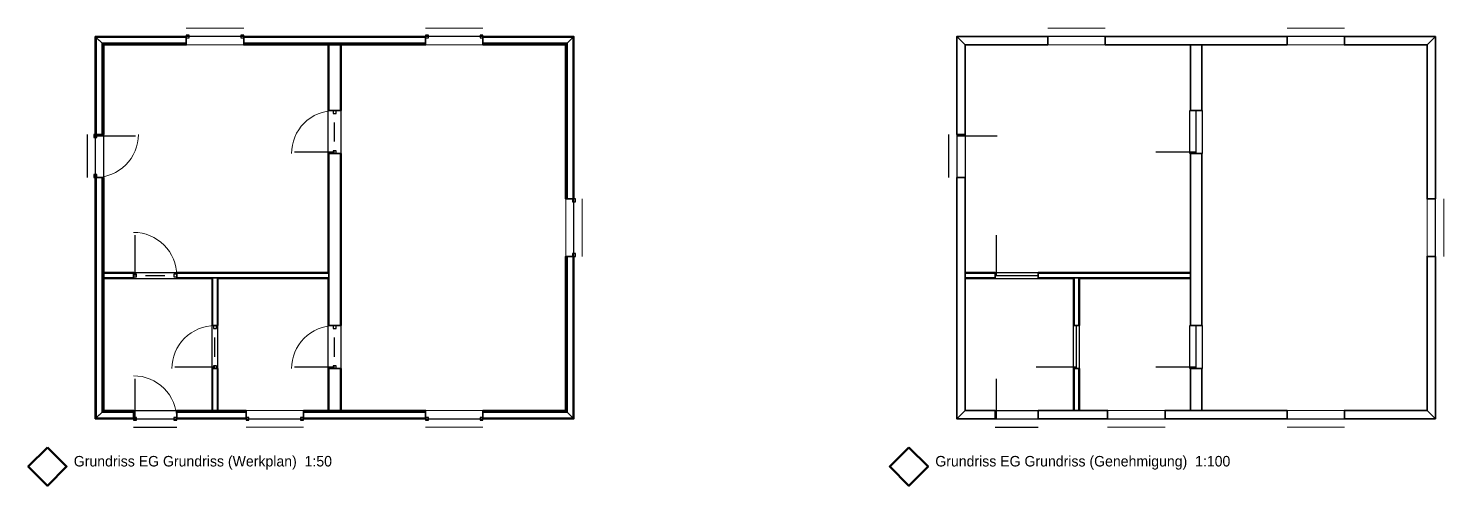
# Model space of a CAD drawing. Extents: x -3 to 49, y -3.2 to 41.2.
# Drawn here: x 17.6 to 47.17, y 31.6 to 41.17 of the extents above; entities that cross this region are included whole.
import ezdxf

# ---------------------------------------------------------------- set-up
doc = ezdxf.new("R2010")
doc.units = 0
doc.header["$MEASUREMENT"] = 0
doc.linetypes.add('DASHED', pattern=[19.05, 12.7, 6.35])
for name, color, linetype in [('AEC_OPENING', 7, 'Continuous'), ('AEC_OVERHEAD', 8, 'DASHED'), ('AEC_SLAB_CONTOUR', 7, 'Continuous'), ('AEC_WALL_CUT', 7, 'Continuous'), ('AEC_WALL_HATCH', 7, 'Continuous')]:
    doc.layers.add(name, color=color, linetype=linetype)

msp = doc.modelspace()

# ---------------------------------------------------------------- hatches: boundary and pattern name
at = {"layer": 'AEC_WALL_HATCH', "lineweight": 18}
h = msp.add_hatch(dxfattribs=at)
h.set_pattern_fill('ANSI31', color=256, angle=180, style=0)
h.set_pattern_definition([])
h.paths.add_polyline_path([(20.9, 41), (19, 41), (19.015, 40.985), (20.9, 40.985)])
h = msp.add_hatch(dxfattribs=at)
h.set_pattern_fill('ANSI31', color=256, angle=180, style=0)
h.set_pattern_definition([])
h.paths.add_polyline_path([(20.9, 41), (19, 41), (19.14, 40.86), (20.9, 40.86)])
at = {"layer": 'AEC_WALL_HATCH', "lineweight": 18, "true_color": 0xff0000}
h = msp.add_hatch(dxfattribs=at)
h.set_pattern_fill('ANSI31', color=1, scale=0.02, style=0)
h.set_pattern_definition([])
h.paths.add_polyline_path([(20.9, 41), (19, 41), (19.175, 40.825), (20.9, 40.825)])
at = {"layer": 'AEC_WALL_HATCH', "lineweight": 18, "true_color": 0x808080}
h = msp.add_hatch(dxfattribs=at)
h.set_pattern_fill('AR-SAND', color=8, scale=0.0005, style=0)
h.set_pattern_definition([])
h.paths.add_polyline_path([(20.9, 41), (19, 41), (19.015, 40.985), (20.9, 40.985)])
at = {"layer": 'AEC_WALL_HATCH', "lineweight": 18}
h = msp.add_hatch(dxfattribs=at)
h.set_pattern_fill('ANSI31', color=256, angle=-90, style=0)
h.set_pattern_definition([])
h.paths.add_polyline_path([(19, 41), (19, 38.95), (19.015, 38.95), (19.015, 40.985)])
h = msp.add_hatch(dxfattribs=at)
h.set_pattern_fill('ANSI31', color=256, angle=-90, style=0)
h.set_pattern_definition([])
h.paths.add_polyline_path([(19, 41), (19, 38.95), (19.14, 38.95), (19.14, 40.86)])
at = {"layer": 'AEC_WALL_HATCH', "lineweight": 18, "true_color": 0xff0000}
h = msp.add_hatch(dxfattribs=at)
h.set_pattern_fill('ANSI31', color=1, scale=0.02, style=0)
h.set_pattern_definition([])
h.paths.add_polyline_path([(19, 41), (19, 38.95), (19.175, 38.95), (19.175, 40.825)])
at = {"layer": 'AEC_WALL_HATCH', "lineweight": 18, "true_color": 0x808080}
h = msp.add_hatch(dxfattribs=at)
h.set_pattern_fill('AR-SAND', color=8, scale=0.0005, style=0)
h.set_pattern_definition([])
h.paths.add_polyline_path([(19, 41), (19, 38.95), (19.015, 38.95), (19.015, 40.985)])
at = {"layer": 'AEC_WALL_HATCH', "lineweight": 18}
h = msp.add_hatch(dxfattribs=at)
h.set_pattern_fill('ANSI31', color=256, angle=180, style=0)
h.set_pattern_definition([])
h.paths.add_polyline_path([(25.9, 41), (22.1, 41), (22.1, 40.985), (25.9, 40.985)])
h = msp.add_hatch(dxfattribs=at)
h.set_pattern_fill('ANSI31', color=256, angle=180, style=0)
h.set_pattern_definition([])
h.paths.add_polyline_path([(25.9, 41), (22.1, 41), (22.1, 40.86), (25.9, 40.86)])
at = {"layer": 'AEC_WALL_HATCH', "lineweight": 18, "true_color": 0xff0000}
h = msp.add_hatch(dxfattribs=at)
h.set_pattern_fill('ANSI31', color=1, scale=0.02, style=0)
h.set_pattern_definition([])
h.paths.add_polyline_path([(25.9, 41), (22.1, 41), (22.1, 40.825), (25.9, 40.825)])
at = {"layer": 'AEC_WALL_HATCH', "lineweight": 18, "true_color": 0x808080}
h = msp.add_hatch(dxfattribs=at)
h.set_pattern_fill('AR-SAND', color=8, scale=0.0005, style=0)
h.set_pattern_definition([])
h.paths.add_polyline_path([(25.9, 41), (22.1, 41), (22.1, 40.985), (25.9, 40.985)])
h = msp.add_hatch(dxfattribs=at)
h.set_pattern_fill('DOTS', color=8, scale=0.002, style=0)
h.set_pattern_definition([])
h.paths.add_polyline_path([(23.88, 39.45), (23.88, 40.825), (23.865, 40.825), (23.865, 39.45)])
at = {"layer": 'AEC_WALL_HATCH', "lineweight": 18, "true_color": 0xff0000}
h = msp.add_hatch(dxfattribs=at)
h.set_pattern_fill('ANSI31', color=1, scale=0.02, style=0)
h.set_pattern_definition([])
h.paths.add_polyline_path([(24.12, 39.45), (24.12, 40.825), (23.88, 40.825), (23.88, 39.45)])
at = {"layer": 'AEC_WALL_HATCH', "lineweight": 18, "true_color": 0x808080}
h = msp.add_hatch(dxfattribs=at)
h.set_pattern_fill('DOTS', color=8, scale=0.002, style=0)
h.set_pattern_definition([])
h.paths.add_polyline_path([(24.135, 39.45), (24.135, 40.825), (24.12, 40.825), (24.12, 39.45)])
at = {"layer": 'AEC_WALL_HATCH', "lineweight": 18}
h = msp.add_hatch(dxfattribs=at)
h.set_pattern_fill('ANSI31', color=256, angle=180, style=0)
h.set_pattern_definition([])
h.paths.add_polyline_path([(29, 41), (27.1, 41), (27.1, 40.985), (28.985, 40.985)])
h = msp.add_hatch(dxfattribs=at)
h.set_pattern_fill('ANSI31', color=256, angle=180, style=0)
h.set_pattern_definition([])
h.paths.add_polyline_path([(29, 41), (27.1, 41), (27.1, 40.86), (28.86, 40.86)])
at = {"layer": 'AEC_WALL_HATCH', "lineweight": 18, "true_color": 0xff0000}
h = msp.add_hatch(dxfattribs=at)
h.set_pattern_fill('ANSI31', color=1, scale=0.02, style=0)
h.set_pattern_definition([])
h.paths.add_polyline_path([(29, 41), (27.1, 41), (27.1, 40.825), (28.825, 40.825)])
at = {"layer": 'AEC_WALL_HATCH', "lineweight": 18, "true_color": 0x808080}
h = msp.add_hatch(dxfattribs=at)
h.set_pattern_fill('AR-SAND', color=8, scale=0.0005, style=0)
h.set_pattern_definition([])
h.paths.add_polyline_path([(29, 41), (27.1, 41), (27.1, 40.985), (28.985, 40.985)])
at = {"layer": 'AEC_WALL_HATCH', "lineweight": 18, "true_color": 0xff0000}
h = msp.add_hatch(dxfattribs=at)
h.set_pattern_fill('ANSI31', color=1, scale=0.02, style=0)
h.set_pattern_definition([])
h.paths.add_polyline_path([(29, 37.6), (29, 41), (28.825, 40.825), (28.825, 37.6)])
at = {"layer": 'AEC_WALL_HATCH', "lineweight": 18}
h = msp.add_hatch(dxfattribs=at)
h.set_pattern_fill('ANSI31', color=256, angle=90, style=0)
h.set_pattern_definition([])
h.paths.add_polyline_path([(29, 37.6), (29, 41), (28.86, 40.86), (28.86, 37.6)])
h = msp.add_hatch(dxfattribs=at)
h.set_pattern_fill('ANSI31', color=256, angle=90, style=0)
h.set_pattern_definition([])
h.paths.add_polyline_path([(29, 37.6), (29, 41), (28.985, 40.985), (28.985, 37.6)])
at = {"layer": 'AEC_WALL_HATCH', "lineweight": 18, "true_color": 0x808080}
h = msp.add_hatch(dxfattribs=at)
h.set_pattern_fill('AR-SAND', color=8, scale=0.0005, style=0)
h.set_pattern_definition([])
h.paths.add_polyline_path([(29, 37.6), (29, 41), (28.985, 40.985), (28.985, 37.6)])
at = {"layer": 'AEC_WALL_HATCH', "lineweight": 18, "true_color": 0xff0000}
h = msp.add_hatch(dxfattribs=at)
h.set_pattern_fill('ANSI31', color=1, scale=0.02, style=0)
h.set_pattern_definition([])
h.paths.add_polyline_path([(38.9, 41), (37, 41), (37.175, 40.825), (38.9, 40.825)])
h = msp.add_hatch(dxfattribs=at)
h.set_pattern_fill('ANSI31', color=1, scale=0.02, style=0)
h.set_pattern_definition([])
h.paths.add_polyline_path([(37, 41), (37, 38.95), (37.175, 38.95), (37.175, 40.825)])
h = msp.add_hatch(dxfattribs=at)
h.set_pattern_fill('ANSI31', color=1, scale=0.02, style=0)
h.set_pattern_definition([])
h.paths.add_polyline_path([(43.9, 41), (40.1, 41), (40.1, 40.825), (43.9, 40.825)])
h = msp.add_hatch(dxfattribs=at)
h.set_pattern_fill('ANSI31', color=1, scale=0.02, style=0)
h.set_pattern_definition([])
h.paths.add_polyline_path([(42.12, 39.45), (42.12, 40.825), (41.88, 40.825), (41.88, 39.45)])
h = msp.add_hatch(dxfattribs=at)
h.set_pattern_fill('ANSI31', color=1, scale=0.02, style=0)
h.set_pattern_definition([])
h.paths.add_polyline_path([(47, 41), (45.1, 41), (45.1, 40.825), (46.825, 40.825)])
h = msp.add_hatch(dxfattribs=at)
h.set_pattern_fill('ANSI31', color=1, scale=0.02, style=0)
h.set_pattern_definition([])
h.paths.add_polyline_path([(47, 37.6), (47, 41), (46.825, 40.825), (46.825, 37.6)])
at = {"layer": 'AEC_WALL_HATCH', "lineweight": 18, "true_color": 0x808080}
h = msp.add_hatch(dxfattribs=at)
h.set_pattern_fill('DOTS', color=8, scale=0.002, style=0)
h.set_pattern_definition([])
h.paths.add_polyline_path([(23.88, 36.05), (23.88, 38.55), (23.865, 38.55), (23.865, 36.05)])
at = {"layer": 'AEC_WALL_HATCH', "lineweight": 18, "true_color": 0xff0000}
h = msp.add_hatch(dxfattribs=at)
h.set_pattern_fill('ANSI31', color=1, scale=0.02, style=0)
h.set_pattern_definition([])
h.paths.add_polyline_path([(24.12, 34.95), (24.12, 38.55), (23.88, 38.55), (23.88, 34.95)])
at = {"layer": 'AEC_WALL_HATCH', "lineweight": 18, "true_color": 0x808080}
h = msp.add_hatch(dxfattribs=at)
h.set_pattern_fill('DOTS', color=8, scale=0.002, style=0)
h.set_pattern_definition([])
h.paths.add_polyline_path([(24.135, 34.95), (24.135, 38.55), (24.12, 38.55), (24.12, 34.95)])
at = {"layer": 'AEC_WALL_HATCH', "lineweight": 18, "true_color": 0xff0000}
h = msp.add_hatch(dxfattribs=at)
h.set_pattern_fill('ANSI31', color=1, scale=0.02, style=0)
h.set_pattern_definition([])
h.paths.add_polyline_path([(42.12, 34.95), (42.12, 38.55), (41.88, 38.55), (41.88, 34.95)])
at = {"layer": 'AEC_WALL_HATCH', "lineweight": 18}
h = msp.add_hatch(dxfattribs=at)
h.set_pattern_fill('ANSI31', color=256, angle=-90, style=0)
h.set_pattern_definition([])
h.paths.add_polyline_path([(19, 38.05), (19, 33), (19.015, 33.015), (19.015, 38.05)])
h = msp.add_hatch(dxfattribs=at)
h.set_pattern_fill('ANSI31', color=256, angle=-90, style=0)
h.set_pattern_definition([])
h.paths.add_polyline_path([(19, 38.05), (19, 33), (19.14, 33.14), (19.14, 38.05)])
at = {"layer": 'AEC_WALL_HATCH', "lineweight": 18, "true_color": 0xff0000}
h = msp.add_hatch(dxfattribs=at)
h.set_pattern_fill('ANSI31', color=1, scale=0.02, style=0)
h.set_pattern_definition([])
h.paths.add_polyline_path([(19, 38.05), (19, 33), (19.175, 33.175), (19.175, 38.05)])
at = {"layer": 'AEC_WALL_HATCH', "lineweight": 18, "true_color": 0x808080}
h = msp.add_hatch(dxfattribs=at)
h.set_pattern_fill('AR-SAND', color=8, scale=0.0005, style=0)
h.set_pattern_definition([])
h.paths.add_polyline_path([(19, 38.05), (19, 33), (19.015, 33.015), (19.015, 38.05)])
at = {"layer": 'AEC_WALL_HATCH', "lineweight": 18, "true_color": 0xff0000}
h = msp.add_hatch(dxfattribs=at)
h.set_pattern_fill('ANSI31', color=1, scale=0.02, style=0)
h.set_pattern_definition([])
h.paths.add_polyline_path([(37, 38.05), (37, 33), (37.175, 33.175), (37.175, 38.05)])
h = msp.add_hatch(dxfattribs=at)
h.set_pattern_fill('ANSI31', color=1, scale=0.02, style=0)
h.set_pattern_definition([])
h.paths.add_polyline_path([(29, 33), (29, 36.4), (28.825, 36.4), (28.825, 33.175)])
at = {"layer": 'AEC_WALL_HATCH', "lineweight": 18}
h = msp.add_hatch(dxfattribs=at)
h.set_pattern_fill('ANSI31', color=256, angle=90, style=0)
h.set_pattern_definition([])
h.paths.add_polyline_path([(29, 33), (29, 36.4), (28.86, 36.4), (28.86, 33.14)])
h = msp.add_hatch(dxfattribs=at)
h.set_pattern_fill('ANSI31', color=256, angle=90, style=0)
h.set_pattern_definition([])
h.paths.add_polyline_path([(29, 33), (29, 36.4), (28.985, 36.4), (28.985, 33.015)])
at = {"layer": 'AEC_WALL_HATCH', "lineweight": 18, "true_color": 0x808080}
h = msp.add_hatch(dxfattribs=at)
h.set_pattern_fill('AR-SAND', color=8, scale=0.0005, style=0)
h.set_pattern_definition([])
h.paths.add_polyline_path([(29, 33), (29, 36.4), (28.985, 36.4), (28.985, 33.015)])
at = {"layer": 'AEC_WALL_HATCH', "lineweight": 18, "true_color": 0xff0000}
h = msp.add_hatch(dxfattribs=at)
h.set_pattern_fill('ANSI31', color=1, scale=0.02, style=0)
h.set_pattern_definition([])
h.paths.add_polyline_path([(47, 33), (47, 36.4), (46.825, 36.4), (46.825, 33.175)])
at = {"layer": 'AEC_WALL_HATCH', "lineweight": 18}
h = msp.add_hatch(dxfattribs=at)
h.set_pattern_fill('ANSI31', color=256, style=0)
h.set_pattern_definition([])
h.paths.add_polyline_path([(19.175, 36.05), (19.8, 36.05), (19.8, 36.062), (19.175, 36.062)])
h = msp.add_hatch(dxfattribs=at)
h.set_pattern_fill('ANSI31', color=256, style=0)
h.set_pattern_definition([])
h.paths.add_polyline_path([(19.175, 35.95), (19.8, 35.95), (19.8, 36.05), (19.175, 36.05)])
h = msp.add_hatch(dxfattribs=at)
h.set_pattern_fill('ANSI31', color=256, style=0)
h.set_pattern_definition([])
h.paths.add_polyline_path([(19.175, 35.938), (19.8, 35.938), (19.8, 35.95), (19.175, 35.95)])
h = msp.add_hatch(dxfattribs=at)
h.set_pattern_fill('ANSI31', color=256, style=0)
h.set_pattern_definition([])
h.paths.add_polyline_path([(20.7, 36.05), (23.865, 36.05), (23.865, 36.062), (20.7, 36.062)])
h = msp.add_hatch(dxfattribs=at)
h.set_pattern_fill('ANSI31', color=256, style=0)
h.set_pattern_definition([])
h.paths.add_polyline_path([(20.7, 35.95), (23.88, 35.95), (23.88, 36.05), (20.7, 36.05)])
h = msp.add_hatch(dxfattribs=at)
h.set_pattern_fill('ANSI31', color=256, style=0)
h.set_pattern_definition([])
h.paths.add_polyline_path([(20.7, 35.938), (21.438, 35.938), (21.45, 35.95), (20.7, 35.95)])
h = msp.add_hatch(dxfattribs=at)
h.set_pattern_fill('ANSI31', color=256, angle=90, style=0)
h.set_pattern_definition([])
h.paths.add_polyline_path([(21.45, 34.95), (21.45, 35.95), (21.438, 35.938), (21.438, 34.95)])
h = msp.add_hatch(dxfattribs=at)
h.set_pattern_fill('ANSI31', color=256, angle=90, style=0)
h.set_pattern_definition([])
h.paths.add_polyline_path([(21.55, 34.95), (21.55, 35.95), (21.45, 35.95), (21.45, 34.95)])
h = msp.add_hatch(dxfattribs=at)
h.set_pattern_fill('ANSI31', color=256, style=0)
h.set_pattern_definition([])
h.paths.add_polyline_path([(21.562, 35.938), (23.865, 35.938), (23.865, 35.95), (21.55, 35.95)])
h = msp.add_hatch(dxfattribs=at)
h.set_pattern_fill('ANSI31', color=256, angle=90, style=0)
h.set_pattern_definition([])
h.paths.add_polyline_path([(21.562, 34.95), (21.562, 35.938), (21.55, 35.95), (21.55, 34.95)])
at = {"layer": 'AEC_WALL_HATCH', "lineweight": 18, "true_color": 0x808080}
h = msp.add_hatch(dxfattribs=at)
h.set_pattern_fill('DOTS', color=8, scale=0.002, style=0)
h.set_pattern_definition([])
h.paths.add_polyline_path([(23.88, 34.95), (23.88, 35.95), (23.865, 35.95), (23.865, 34.95)])
at = {"layer": 'AEC_WALL_HATCH', "lineweight": 18}
h = msp.add_hatch(dxfattribs=at)
h.set_pattern_fill('ANSI31', color=256, style=0)
h.set_pattern_definition([])
h.paths.add_polyline_path([(37.175, 36.05), (37.8, 36.05), (37.8, 36.062), (37.175, 36.062)])
h = msp.add_hatch(dxfattribs=at)
h.set_pattern_fill('ANSI31', color=256, style=0)
h.set_pattern_definition([])
h.paths.add_polyline_path([(37.175, 35.95), (37.8, 35.95), (37.8, 36.05), (37.175, 36.05)])
h = msp.add_hatch(dxfattribs=at)
h.set_pattern_fill('ANSI31', color=256, style=0)
h.set_pattern_definition([])
h.paths.add_polyline_path([(37.175, 35.938), (37.8, 35.938), (37.8, 35.95), (37.175, 35.95)])
h = msp.add_hatch(dxfattribs=at)
h.set_pattern_fill('ANSI31', color=256, style=0)
h.set_pattern_definition([])
h.paths.add_polyline_path([(38.7, 36.05), (41.865, 36.05), (41.865, 36.062), (38.7, 36.062)])
h = msp.add_hatch(dxfattribs=at)
h.set_pattern_fill('ANSI31', color=256, style=0)
h.set_pattern_definition([])
h.paths.add_polyline_path([(38.7, 35.95), (41.88, 35.95), (41.88, 36.05), (38.7, 36.05)])
h = msp.add_hatch(dxfattribs=at)
h.set_pattern_fill('ANSI31', color=256, style=0)
h.set_pattern_definition([])
h.paths.add_polyline_path([(38.7, 35.938), (39.438, 35.938), (39.45, 35.95), (38.7, 35.95)])
h = msp.add_hatch(dxfattribs=at)
h.set_pattern_fill('ANSI31', color=256, angle=90, style=0)
h.set_pattern_definition([])
h.paths.add_polyline_path([(39.45, 34.95), (39.45, 35.95), (39.438, 35.938), (39.438, 34.95)])
h = msp.add_hatch(dxfattribs=at)
h.set_pattern_fill('ANSI31', color=256, angle=90, style=0)
h.set_pattern_definition([])
h.paths.add_polyline_path([(39.55, 34.95), (39.55, 35.95), (39.45, 35.95), (39.45, 34.95)])
h = msp.add_hatch(dxfattribs=at)
h.set_pattern_fill('ANSI31', color=256, style=0)
h.set_pattern_definition([])
h.paths.add_polyline_path([(39.562, 35.938), (41.865, 35.938), (41.865, 35.95), (39.55, 35.95)])
h = msp.add_hatch(dxfattribs=at)
h.set_pattern_fill('ANSI31', color=256, angle=90, style=0)
h.set_pattern_definition([])
h.paths.add_polyline_path([(39.562, 34.95), (39.562, 35.938), (39.55, 35.95), (39.55, 34.95)])
h = msp.add_hatch(dxfattribs=at)
h.set_pattern_fill('ANSI31', color=256, angle=90, style=0)
h.set_pattern_definition([])
h.paths.add_polyline_path([(21.45, 33.175), (21.45, 34.05), (21.438, 34.05), (21.438, 33.175)])
h = msp.add_hatch(dxfattribs=at)
h.set_pattern_fill('ANSI31', color=256, angle=90, style=0)
h.set_pattern_definition([])
h.paths.add_polyline_path([(21.55, 33.175), (21.55, 34.05), (21.45, 34.05), (21.45, 33.175)])
h = msp.add_hatch(dxfattribs=at)
h.set_pattern_fill('ANSI31', color=256, angle=90, style=0)
h.set_pattern_definition([])
h.paths.add_polyline_path([(21.562, 33.175), (21.562, 34.05), (21.55, 34.05), (21.55, 33.175)])
at = {"layer": 'AEC_WALL_HATCH', "lineweight": 18, "true_color": 0x808080}
h = msp.add_hatch(dxfattribs=at)
h.set_pattern_fill('DOTS', color=8, scale=0.002, style=0)
h.set_pattern_definition([])
h.paths.add_polyline_path([(23.88, 33.175), (23.88, 34.05), (23.865, 34.05), (23.865, 33.175)])
at = {"layer": 'AEC_WALL_HATCH', "lineweight": 18, "true_color": 0xff0000}
h = msp.add_hatch(dxfattribs=at)
h.set_pattern_fill('ANSI31', color=1, scale=0.02, style=0)
h.set_pattern_definition([])
h.paths.add_polyline_path([(24.12, 33.175), (24.12, 34.05), (23.88, 34.05), (23.88, 33.175)])
at = {"layer": 'AEC_WALL_HATCH', "lineweight": 18, "true_color": 0x808080}
h = msp.add_hatch(dxfattribs=at)
h.set_pattern_fill('DOTS', color=8, scale=0.002, style=0)
h.set_pattern_definition([])
h.paths.add_polyline_path([(24.135, 33.175), (24.135, 34.05), (24.12, 34.05), (24.12, 33.175)])
at = {"layer": 'AEC_WALL_HATCH', "lineweight": 18}
h = msp.add_hatch(dxfattribs=at)
h.set_pattern_fill('ANSI31', color=256, angle=90, style=0)
h.set_pattern_definition([])
h.paths.add_polyline_path([(39.45, 33.175), (39.45, 34.05), (39.438, 34.05), (39.438, 33.175)])
h = msp.add_hatch(dxfattribs=at)
h.set_pattern_fill('ANSI31', color=256, angle=90, style=0)
h.set_pattern_definition([])
h.paths.add_polyline_path([(39.55, 33.175), (39.55, 34.05), (39.45, 34.05), (39.45, 33.175)])
h = msp.add_hatch(dxfattribs=at)
h.set_pattern_fill('ANSI31', color=256, angle=90, style=0)
h.set_pattern_definition([])
h.paths.add_polyline_path([(39.562, 33.175), (39.562, 34.05), (39.55, 34.05), (39.55, 33.175)])
at = {"layer": 'AEC_WALL_HATCH', "lineweight": 18, "true_color": 0xff0000}
h = msp.add_hatch(dxfattribs=at)
h.set_pattern_fill('ANSI31', color=1, scale=0.02, style=0)
h.set_pattern_definition([])
h.paths.add_polyline_path([(42.12, 33.175), (42.12, 34.05), (41.88, 34.05), (41.88, 33.175)])
h = msp.add_hatch(dxfattribs=at)
h.set_pattern_fill('ANSI31', color=1, scale=0.02, style=0)
h.set_pattern_definition([])
h.paths.add_polyline_path([(19, 33), (19.8, 33), (19.8, 33.175), (19.175, 33.175)])
at = {"layer": 'AEC_WALL_HATCH', "lineweight": 18}
h = msp.add_hatch(dxfattribs=at)
h.set_pattern_fill('ANSI31', color=256, style=0)
h.set_pattern_definition([])
h.paths.add_polyline_path([(19, 33), (19.8, 33), (19.8, 33.14), (19.14, 33.14)])
at = {"layer": 'AEC_WALL_HATCH', "lineweight": 18, "true_color": 0xff0000}
h = msp.add_hatch(dxfattribs=at)
h.set_pattern_fill('ANSI31', color=1, scale=0.02, style=0)
h.set_pattern_definition([])
h.paths.add_polyline_path([(20.7, 33), (22.15, 33), (22.15, 33.175), (20.7, 33.175)])
at = {"layer": 'AEC_WALL_HATCH', "lineweight": 18}
h = msp.add_hatch(dxfattribs=at)
h.set_pattern_fill('ANSI31', color=256, style=0)
h.set_pattern_definition([])
h.paths.add_polyline_path([(20.7, 33), (22.15, 33), (22.15, 33.14), (20.7, 33.14)])
at = {"layer": 'AEC_WALL_HATCH', "lineweight": 18, "true_color": 0xff0000}
h = msp.add_hatch(dxfattribs=at)
h.set_pattern_fill('ANSI31', color=1, scale=0.02, style=0)
h.set_pattern_definition([])
h.paths.add_polyline_path([(23.35, 33), (25.9, 33), (25.9, 33.175), (23.35, 33.175)])
at = {"layer": 'AEC_WALL_HATCH', "lineweight": 18}
h = msp.add_hatch(dxfattribs=at)
h.set_pattern_fill('ANSI31', color=256, style=0)
h.set_pattern_definition([])
h.paths.add_polyline_path([(23.35, 33), (25.9, 33), (25.9, 33.14), (23.35, 33.14)])
at = {"layer": 'AEC_WALL_HATCH', "lineweight": 18, "true_color": 0xff0000}
h = msp.add_hatch(dxfattribs=at)
h.set_pattern_fill('ANSI31', color=1, scale=0.02, style=0)
h.set_pattern_definition([])
h.paths.add_polyline_path([(27.1, 33), (29, 33), (28.825, 33.175), (27.1, 33.175)])
at = {"layer": 'AEC_WALL_HATCH', "lineweight": 18}
h = msp.add_hatch(dxfattribs=at)
h.set_pattern_fill('ANSI31', color=256, style=0)
h.set_pattern_definition([])
h.paths.add_polyline_path([(27.1, 33), (29, 33), (28.86, 33.14), (27.1, 33.14)])
at = {"layer": 'AEC_WALL_HATCH', "lineweight": 18, "true_color": 0xff0000}
h = msp.add_hatch(dxfattribs=at)
h.set_pattern_fill('ANSI31', color=1, scale=0.02, style=0)
h.set_pattern_definition([])
h.paths.add_polyline_path([(37, 33), (37.8, 33), (37.8, 33.175), (37.175, 33.175)])
h = msp.add_hatch(dxfattribs=at)
h.set_pattern_fill('ANSI31', color=1, scale=0.02, style=0)
h.set_pattern_definition([])
h.paths.add_polyline_path([(38.7, 33), (40.15, 33), (40.15, 33.175), (38.7, 33.175)])
h = msp.add_hatch(dxfattribs=at)
h.set_pattern_fill('ANSI31', color=1, scale=0.02, style=0)
h.set_pattern_definition([])
h.paths.add_polyline_path([(41.35, 33), (43.9, 33), (43.9, 33.175), (41.35, 33.175)])
h = msp.add_hatch(dxfattribs=at)
h.set_pattern_fill('ANSI31', color=1, scale=0.02, style=0)
h.set_pattern_definition([])
h.paths.add_polyline_path([(45.1, 33), (47, 33), (46.825, 33.175), (45.1, 33.175)])
at = {"layer": 'AEC_WALL_HATCH', "lineweight": 18}
h = msp.add_hatch(dxfattribs=at)
h.set_pattern_fill('ANSI31', color=256, style=0)
h.set_pattern_definition([])
h.paths.add_polyline_path([(19, 33), (19.8, 33), (19.8, 33.015), (19.015, 33.015)])
at = {"layer": 'AEC_WALL_HATCH', "lineweight": 18, "true_color": 0x808080}
h = msp.add_hatch(dxfattribs=at)
h.set_pattern_fill('AR-SAND', color=8, scale=0.0005, style=0)
h.set_pattern_definition([])
h.paths.add_polyline_path([(19, 33), (19.8, 33), (19.8, 33.015), (19.015, 33.015)])
at = {"layer": 'AEC_WALL_HATCH', "lineweight": 18}
h = msp.add_hatch(dxfattribs=at)
h.set_pattern_fill('ANSI31', color=256, style=0)
h.set_pattern_definition([])
h.paths.add_polyline_path([(20.7, 33), (22.15, 33), (22.15, 33.015), (20.7, 33.015)])
at = {"layer": 'AEC_WALL_HATCH', "lineweight": 18, "true_color": 0x808080}
h = msp.add_hatch(dxfattribs=at)
h.set_pattern_fill('AR-SAND', color=8, scale=0.0005, style=0)
h.set_pattern_definition([])
h.paths.add_polyline_path([(20.7, 33), (22.15, 33), (22.15, 33.015), (20.7, 33.015)])
at = {"layer": 'AEC_WALL_HATCH', "lineweight": 18}
h = msp.add_hatch(dxfattribs=at)
h.set_pattern_fill('ANSI31', color=256, style=0)
h.set_pattern_definition([])
h.paths.add_polyline_path([(23.35, 33), (25.9, 33), (25.9, 33.015), (23.35, 33.015)])
at = {"layer": 'AEC_WALL_HATCH', "lineweight": 18, "true_color": 0x808080}
h = msp.add_hatch(dxfattribs=at)
h.set_pattern_fill('AR-SAND', color=8, scale=0.0005, style=0)
h.set_pattern_definition([])
h.paths.add_polyline_path([(23.35, 33), (25.9, 33), (25.9, 33.015), (23.35, 33.015)])
at = {"layer": 'AEC_WALL_HATCH', "lineweight": 18}
h = msp.add_hatch(dxfattribs=at)
h.set_pattern_fill('ANSI31', color=256, style=0)
h.set_pattern_definition([])
h.paths.add_polyline_path([(27.1, 33), (29, 33), (28.985, 33.015), (27.1, 33.015)])
at = {"layer": 'AEC_WALL_HATCH', "lineweight": 18, "true_color": 0x808080}
h = msp.add_hatch(dxfattribs=at)
h.set_pattern_fill('AR-SAND', color=8, scale=0.0005, style=0)
h.set_pattern_definition([])
h.paths.add_polyline_path([(27.1, 33), (29, 33), (28.985, 33.015), (27.1, 33.015)])

# ---------------------------------------------------------------- linework, layer by layer
at = {"layer": 'AEC_OPENING', "lineweight": 18}
for p, q in [((22.1, 41.172), (20.9, 41.172)), ((27.1, 41.172), (25.9, 41.172)), ((40.1, 41.172), (38.9, 41.172)), ((45.1, 41.172), (43.9, 41.172)), ((22.1, 41), (20.9, 41)), ((22.1, 40.828), (20.9, 40.828)), ((27.1, 41), (25.9, 41)), ((27.1, 40.828), (25.9, 40.828)), ((40.1, 41), (38.9, 41)), ((40.1, 40.828), (38.9, 40.828)), ((45.1, 41), (43.9, 41)), ((45.1, 40.828), (43.9, 40.828)), ((28.828, 36.4), (28.828, 37.6)), ((29, 36.4), (29, 37.6)), ((29.172, 36.4), (29.172, 37.6)), ((46.828, 36.4), (46.828, 37.6)), ((47, 36.4), (47, 37.6)), ((47.172, 36.4), (47.172, 37.6)), ((22.15, 33.172), (23.35, 33.172)), ((25.9, 33.172), (27.1, 33.172)), ((40.15, 33.172), (41.35, 33.172)), ((43.9, 33.172), (45.1, 33.172)), ((22.15, 33), (23.35, 33)), ((22.15, 32.828), (23.35, 32.828)), ((25.9, 33), (27.1, 33)), ((25.9, 32.828), (27.1, 32.828)), ((40.15, 33), (41.35, 33)), ((40.15, 32.828), (41.35, 32.828)), ((43.9, 33), (45.1, 33)), ((43.9, 32.828), (45.1, 32.828))]:
    msp.add_line(p, q, dxfattribs=at)
at = {"layer": 'AEC_OPENING', "lineweight": 25}
for p, q in [((22.1, 41), (20.9, 41)), ((27.1, 41), (25.9, 41)), ((40.1, 41), (38.9, 41)), ((40.1, 41), (38.9, 41)), ((45.1, 41), (43.9, 41)), ((45.1, 41), (43.9, 41)), ((42, 38.55), (42, 39.45)), ((24, 38.8), (24, 39.2)), ((42, 38.8), (42, 39.2)), ((19, 38.92), (19.84, 38.92)), ((37, 38.95), (37, 38.05)), ((37, 38.92), (37.84, 38.92)), ((19, 38.7), (19, 38.3)), ((24, 38.58), (23.16, 38.58)), ((37, 38.7), (37, 38.3)), ((42, 38.58), (41.16, 38.58)), ((29, 36.4), (29, 37.6)), ((47, 36.4), (47, 37.6)), ((47, 36.4), (47, 37.6)), ((19.83, 36), (19.83, 36.84)), ((37.83, 36), (37.83, 36.84)), ((20.05, 36), (20.45, 36)), ((37.8, 36), (38.7, 36)), ((38.05, 36), (38.45, 36)), ((39.5, 34.05), (39.5, 34.95)), ((42, 34.05), (42, 34.95)), ((21.5, 34.3), (21.5, 34.7)), ((24, 34.3), (24, 34.7)), ((39.5, 34.3), (39.5, 34.7)), ((42, 34.3), (42, 34.7)), ((21.5, 34.08), (20.66, 34.08)), ((24, 34.08), (23.16, 34.08)), ((39.5, 34.08), (38.66, 34.08)), ((42, 34.08), (41.16, 34.08)), ((19.83, 33), (19.83, 33.84)), ((37.83, 33), (37.83, 33.84)), ((20.05, 33), (20.45, 33)), ((22.15, 33), (23.35, 33)), ((25.9, 33), (27.1, 33)), ((37.8, 33), (38.7, 33)), ((38.05, 33), (38.45, 33)), ((40.15, 33), (41.35, 33)), ((40.15, 33), (41.35, 33)), ((43.9, 33), (45.1, 33)), ((43.9, 33), (45.1, 33))]:
    msp.add_line(p, q, dxfattribs=at)
for points in [[(20.96, 41.03), (20.9, 41.03), (20.9, 40.97), (20.96, 40.97)], [(22.1, 41.03), (22.04, 41.03), (22.04, 40.97), (22.1, 40.97)], [(25.96, 41.03), (25.9, 41.03), (25.9, 40.97), (25.96, 40.97)], [(27.1, 41.03), (27.04, 41.03), (27.04, 40.97), (27.1, 40.97)], [(24.03, 39.39), (24.03, 39.45), (23.97, 39.45), (23.97, 39.39)], [(18.97, 38.95), (18.97, 38.89), (19.03, 38.89), (19.03, 38.95)], [(24.03, 38.55), (24.03, 38.61), (23.97, 38.61), (23.97, 38.55)], [(18.97, 38.11), (18.97, 38.05), (19.03, 38.05), (19.03, 38.11)], [(29.03, 37.54), (29.03, 37.6), (28.97, 37.6), (28.97, 37.54)], [(29.03, 36.4), (29.03, 36.46), (28.97, 36.46), (28.97, 36.4)], [(19.8, 35.97), (19.86, 35.97), (19.86, 36.03), (19.8, 36.03)], [(20.64, 35.97), (20.7, 35.97), (20.7, 36.03), (20.64, 36.03)], [(21.53, 34.89), (21.53, 34.95), (21.47, 34.95), (21.47, 34.89)], [(24.03, 34.89), (24.03, 34.95), (23.97, 34.95), (23.97, 34.89)], [(21.53, 34.05), (21.53, 34.11), (21.47, 34.11), (21.47, 34.05)], [(24.03, 34.05), (24.03, 34.11), (23.97, 34.11), (23.97, 34.05)], [(19.8, 32.97), (19.86, 32.97), (19.86, 33.03), (19.8, 33.03)], [(20.64, 32.97), (20.7, 32.97), (20.7, 33.03), (20.64, 33.03)], [(22.15, 32.97), (22.21, 32.97), (22.21, 33.03), (22.15, 33.03)], [(23.29, 32.97), (23.35, 32.97), (23.35, 33.03), (23.29, 33.03)], [(25.9, 32.97), (25.96, 32.97), (25.96, 33.03), (25.9, 33.03)], [(27.04, 32.97), (27.1, 32.97), (27.1, 33.03), (27.04, 33.03)]]:
    msp.add_lwpolyline(points, close=True, dxfattribs=at)
at = {"layer": 'AEC_OPENING', "lineweight": 18}
for points in [[(24, 39.45), (23.912, 39.446), (23.824, 39.433), (23.739, 39.411), (23.656, 39.381), (23.576, 39.344), (23.5, 39.298), (23.429, 39.246), (23.364, 39.186), (23.304, 39.121), (23.252, 39.05), (23.206, 38.974), (23.169, 38.894), (23.139, 38.811), (23.117, 38.726), (23.104, 38.638), (23.1, 38.55)], [(19, 38.05), (19.088, 38.054), (19.176, 38.067), (19.261, 38.089), (19.344, 38.119), (19.424, 38.156), (19.5, 38.202), (19.571, 38.254), (19.636, 38.314), (19.696, 38.379), (19.748, 38.45), (19.794, 38.526), (19.831, 38.606), (19.861, 38.689), (19.883, 38.774), (19.896, 38.862), (19.9, 38.95)], [(20.7, 36), (20.696, 36.088), (20.683, 36.176), (20.661, 36.261), (20.631, 36.344), (20.594, 36.424), (20.548, 36.5), (20.496, 36.571), (20.436, 36.636), (20.371, 36.696), (20.3, 36.748), (20.224, 36.794), (20.144, 36.831), (20.061, 36.861), (19.976, 36.883), (19.888, 36.896), (19.8, 36.9)], [(21.5, 34.95), (21.412, 34.946), (21.324, 34.933), (21.239, 34.911), (21.156, 34.881), (21.076, 34.844), (21, 34.798), (20.929, 34.746), (20.864, 34.686), (20.804, 34.621), (20.752, 34.55), (20.706, 34.474), (20.669, 34.394), (20.639, 34.311), (20.617, 34.226), (20.604, 34.138), (20.6, 34.05)], [(24, 34.95), (23.912, 34.946), (23.824, 34.933), (23.739, 34.911), (23.656, 34.881), (23.576, 34.844), (23.5, 34.798), (23.429, 34.746), (23.364, 34.686), (23.304, 34.621), (23.252, 34.55), (23.206, 34.474), (23.169, 34.394), (23.139, 34.311), (23.117, 34.226), (23.104, 34.138), (23.1, 34.05)], [(20.7, 33), (20.696, 33.088), (20.683, 33.176), (20.661, 33.261), (20.631, 33.344), (20.594, 33.424), (20.548, 33.5), (20.496, 33.571), (20.436, 33.636), (20.371, 33.696), (20.3, 33.748), (20.224, 33.794), (20.144, 33.831), (20.061, 33.861), (19.976, 33.883), (19.888, 33.896), (19.8, 33.9)]]:
    msp.add_lwpolyline(points, dxfattribs=at)
at = {"layer": 'AEC_OVERHEAD', "color": 18, "linetype": 'DASHED', "lineweight": 25, "ltscale": 0.1, "true_color": 0x000000}
for p, q in [((22.1, 41), (20.9, 41)), ((27.1, 41), (25.9, 41)), ((40.1, 41), (38.9, 41)), ((45.1, 41), (43.9, 41)), ((23.865, 38.55), (23.865, 39.45)), ((24.135, 38.55), (24.135, 39.45)), ((41.865, 38.55), (41.865, 39.45)), ((42.135, 38.55), (42.135, 39.45)), ((18.828, 38.95), (18.828, 38.05)), ((19.172, 38.95), (19.172, 38.05)), ((36.828, 38.95), (36.828, 38.05)), ((37.172, 38.95), (37.172, 38.05)), ((29, 36.4), (29, 37.6)), ((47, 36.4), (47, 37.6)), ((19.8, 36.062), (20.7, 36.062)), ((19.8, 35.938), (20.7, 35.938)), ((37.8, 36.062), (38.7, 36.062)), ((37.8, 35.938), (38.7, 35.938)), ((21.438, 34.05), (21.438, 34.95)), ((21.562, 34.05), (21.562, 34.95)), ((23.865, 34.05), (23.865, 34.95)), ((24.135, 34.05), (24.135, 34.95)), ((39.438, 34.05), (39.438, 34.95)), ((39.562, 34.05), (39.562, 34.95)), ((41.865, 34.05), (41.865, 34.95)), ((42.135, 34.05), (42.135, 34.95)), ((19.8, 33.172), (20.7, 33.172)), ((37.8, 33.172), (38.7, 33.172)), ((19.8, 32.828), (20.7, 32.828)), ((22.15, 33), (23.35, 33)), ((25.9, 33), (27.1, 33)), ((37.8, 32.828), (38.7, 32.828)), ((40.15, 33), (41.35, 33)), ((43.9, 33), (45.1, 33))]:
    msp.add_line(p, q, dxfattribs=at)
at = {"layer": 'AEC_SLAB_CONTOUR', "color": 18, "lineweight": 25, "true_color": 0x000000}
for p, q in [((19, 38.95), (19, 38.05)), ((37, 38.95), (37, 38.05)), ((19.8, 33), (20.7, 33)), ((37.8, 33), (38.7, 33))]:
    msp.add_line(p, q, dxfattribs=at)
at = {"layer": 'AEC_VIEW_CARRIER', "color": 4, "lineweight": 50}
for points in [[(18, 32.4), (18.4, 32), (18, 31.6), (17.6, 32)], [(36, 32.4), (36.4, 32), (36, 31.6), (35.6, 32)]]:
    msp.add_lwpolyline(points, close=True, dxfattribs=at)
at = {"layer": 'AEC_WALL_CUT', "lineweight": 35}
for points in [[(20.9, 41), (19, 41), (19.015, 40.985), (20.9, 40.985)], [(20.9, 41), (19, 41), (19.14, 40.86), (20.9, 40.86)], [(19, 41), (19, 38.95), (19.015, 38.95), (19.015, 40.985)], [(19, 41), (19, 38.95), (19.14, 38.95), (19.14, 40.86)], [(25.9, 41), (22.1, 41), (22.1, 40.985), (25.9, 40.985)], [(25.9, 41), (22.1, 41), (22.1, 40.86), (25.9, 40.86)], [(29, 41), (27.1, 41), (27.1, 40.985), (28.985, 40.985)], [(29, 41), (27.1, 41), (27.1, 40.86), (28.86, 40.86)], [(29, 37.6), (29, 41), (28.86, 40.86), (28.86, 37.6)], [(29, 37.6), (29, 41), (28.985, 40.985), (28.985, 37.6)], [(19, 38.05), (19, 33), (19.015, 33.015), (19.015, 38.05)], [(19, 38.05), (19, 33), (19.14, 33.14), (19.14, 38.05)], [(29, 33), (29, 36.4), (28.86, 36.4), (28.86, 33.14)], [(29, 33), (29, 36.4), (28.985, 36.4), (28.985, 33.015)], [(19.175, 36.05), (19.8, 36.05), (19.8, 36.062), (19.175, 36.062)], [(19.175, 35.95), (19.8, 35.95), (19.8, 36.05), (19.175, 36.05)], [(19.175, 35.938), (19.8, 35.938), (19.8, 35.95), (19.175, 35.95)], [(20.7, 36.05), (23.865, 36.05), (23.865, 36.062), (20.7, 36.062)], [(20.7, 35.95), (23.88, 35.95), (23.88, 36.05), (20.7, 36.05)], [(20.7, 35.938), (21.438, 35.938), (21.45, 35.95), (20.7, 35.95)], [(21.45, 34.95), (21.45, 35.95), (21.438, 35.938), (21.438, 34.95)], [(21.55, 34.95), (21.55, 35.95), (21.45, 35.95), (21.45, 34.95)], [(21.562, 35.938), (23.865, 35.938), (23.865, 35.95), (21.55, 35.95)], [(21.562, 34.95), (21.562, 35.938), (21.55, 35.95), (21.55, 34.95)], [(37.175, 36.05), (37.8, 36.05), (37.8, 36.062), (37.175, 36.062)], [(37.175, 35.95), (37.8, 35.95), (37.8, 36.05), (37.175, 36.05)], [(37.175, 35.938), (37.8, 35.938), (37.8, 35.95), (37.175, 35.95)], [(38.7, 36.05), (41.865, 36.05), (41.865, 36.062), (38.7, 36.062)], [(38.7, 35.95), (41.88, 35.95), (41.88, 36.05), (38.7, 36.05)], [(38.7, 35.938), (39.438, 35.938), (39.45, 35.95), (38.7, 35.95)], [(39.45, 34.95), (39.45, 35.95), (39.438, 35.938), (39.438, 34.95)], [(39.55, 34.95), (39.55, 35.95), (39.45, 35.95), (39.45, 34.95)], [(39.562, 35.938), (41.865, 35.938), (41.865, 35.95), (39.55, 35.95)], [(39.562, 34.95), (39.562, 35.938), (39.55, 35.95), (39.55, 34.95)], [(21.45, 33.175), (21.45, 34.05), (21.438, 34.05), (21.438, 33.175)], [(21.55, 33.175), (21.55, 34.05), (21.45, 34.05), (21.45, 33.175)], [(21.562, 33.175), (21.562, 34.05), (21.55, 34.05), (21.55, 33.175)], [(39.45, 33.175), (39.45, 34.05), (39.438, 34.05), (39.438, 33.175)], [(39.55, 33.175), (39.55, 34.05), (39.45, 34.05), (39.45, 33.175)], [(39.562, 33.175), (39.562, 34.05), (39.55, 34.05), (39.55, 33.175)], [(19, 33), (19.8, 33), (19.8, 33.14), (19.14, 33.14)], [(20.7, 33), (22.15, 33), (22.15, 33.14), (20.7, 33.14)], [(23.35, 33), (25.9, 33), (25.9, 33.14), (23.35, 33.14)], [(27.1, 33), (29, 33), (28.86, 33.14), (27.1, 33.14)], [(19, 33), (19.8, 33), (19.8, 33.015), (19.015, 33.015)], [(20.7, 33), (22.15, 33), (22.15, 33.015), (20.7, 33.015)], [(23.35, 33), (25.9, 33), (25.9, 33.015), (23.35, 33.015)], [(27.1, 33), (29, 33), (28.985, 33.015), (27.1, 33.015)]]:
    msp.add_lwpolyline(points, close=True, dxfattribs=at)
at = {"layer": 'AEC_WALL_CUT', "color": 2, "lineweight": 35, "true_color": 0xffff00}
for points in [[(20.9, 41), (19, 41), (19.175, 40.825), (20.9, 40.825)], [(19, 41), (19, 38.95), (19.175, 38.95), (19.175, 40.825)], [(25.9, 41), (22.1, 41), (22.1, 40.825), (25.9, 40.825)], [(24.12, 39.45), (24.12, 40.825), (23.88, 40.825), (23.88, 39.45)], [(29, 41), (27.1, 41), (27.1, 40.825), (28.825, 40.825)], [(29, 37.6), (29, 41), (28.825, 40.825), (28.825, 37.6)], [(38.9, 41), (37, 41), (37.175, 40.825), (38.9, 40.825)], [(37, 41), (37, 38.95), (37.175, 38.95), (37.175, 40.825)], [(43.9, 41), (40.1, 41), (40.1, 40.825), (43.9, 40.825)], [(42.12, 39.45), (42.12, 40.825), (41.88, 40.825), (41.88, 39.45)], [(47, 41), (45.1, 41), (45.1, 40.825), (46.825, 40.825)], [(47, 37.6), (47, 41), (46.825, 40.825), (46.825, 37.6)], [(24.12, 34.95), (24.12, 38.55), (23.88, 38.55), (23.88, 34.95)], [(42.12, 34.95), (42.12, 38.55), (41.88, 38.55), (41.88, 34.95)], [(19, 38.05), (19, 33), (19.175, 33.175), (19.175, 38.05)], [(37, 38.05), (37, 33), (37.175, 33.175), (37.175, 38.05)], [(29, 33), (29, 36.4), (28.825, 36.4), (28.825, 33.175)], [(47, 33), (47, 36.4), (46.825, 36.4), (46.825, 33.175)], [(24.12, 33.175), (24.12, 34.05), (23.88, 34.05), (23.88, 33.175)], [(42.12, 33.175), (42.12, 34.05), (41.88, 34.05), (41.88, 33.175)], [(19, 33), (19.8, 33), (19.8, 33.175), (19.175, 33.175)], [(20.7, 33), (22.15, 33), (22.15, 33.175), (20.7, 33.175)], [(23.35, 33), (25.9, 33), (25.9, 33.175), (23.35, 33.175)], [(27.1, 33), (29, 33), (28.825, 33.175), (27.1, 33.175)], [(37, 33), (37.8, 33), (37.8, 33.175), (37.175, 33.175)], [(38.7, 33), (40.15, 33), (40.15, 33.175), (38.7, 33.175)], [(41.35, 33), (43.9, 33), (43.9, 33.175), (41.35, 33.175)], [(45.1, 33), (47, 33), (46.825, 33.175), (45.1, 33.175)]]:
    msp.add_lwpolyline(points, close=True, dxfattribs=at)
at = {"layer": 'AEC_WALL_CUT', "color": 7, "lineweight": 35, "true_color": 0xffffff}
for points in [[(20.9, 41), (19, 41), (19.015, 40.985), (20.9, 40.985)], [(19, 41), (19, 38.95), (19.015, 38.95), (19.015, 40.985)], [(25.9, 41), (22.1, 41), (22.1, 40.985), (25.9, 40.985)], [(23.88, 39.45), (23.88, 40.825), (23.865, 40.825), (23.865, 39.45)], [(24.135, 39.45), (24.135, 40.825), (24.12, 40.825), (24.12, 39.45)], [(29, 41), (27.1, 41), (27.1, 40.985), (28.985, 40.985)], [(29, 37.6), (29, 41), (28.985, 40.985), (28.985, 37.6)], [(23.88, 36.05), (23.88, 38.55), (23.865, 38.55), (23.865, 36.05)], [(24.135, 34.95), (24.135, 38.55), (24.12, 38.55), (24.12, 34.95)], [(19, 38.05), (19, 33), (19.015, 33.015), (19.015, 38.05)], [(29, 33), (29, 36.4), (28.985, 36.4), (28.985, 33.015)], [(23.88, 34.95), (23.88, 35.95), (23.865, 35.95), (23.865, 34.95)], [(23.88, 33.175), (23.88, 34.05), (23.865, 34.05), (23.865, 33.175)], [(24.135, 33.175), (24.135, 34.05), (24.12, 34.05), (24.12, 33.175)], [(19, 33), (19.8, 33), (19.8, 33.015), (19.015, 33.015)], [(20.7, 33), (22.15, 33), (22.15, 33.015), (20.7, 33.015)], [(23.35, 33), (25.9, 33), (25.9, 33.015), (23.35, 33.015)], [(27.1, 33), (29, 33), (28.985, 33.015), (27.1, 33.015)]]:
    msp.add_lwpolyline(points, close=True, dxfattribs=at)

# ---------------------------------------------------------------- texts
at = {"layer": 'AEC_VIEW_CARRIER', "color": 4, "char_height": 0.22, "width": 10, "attachment_point": 4}
for s, insert in [('Grundriss EG Grundriss (Werkplan)  1:50', (18.55, 32.08)), ('Grundriss EG Grundriss (Genehmigung)  1:100', (36.55, 32.08))]:
    msp.add_mtext(s, dxfattribs=dict(at, insert=insert))

doc.saveas('drawing.dxf')
